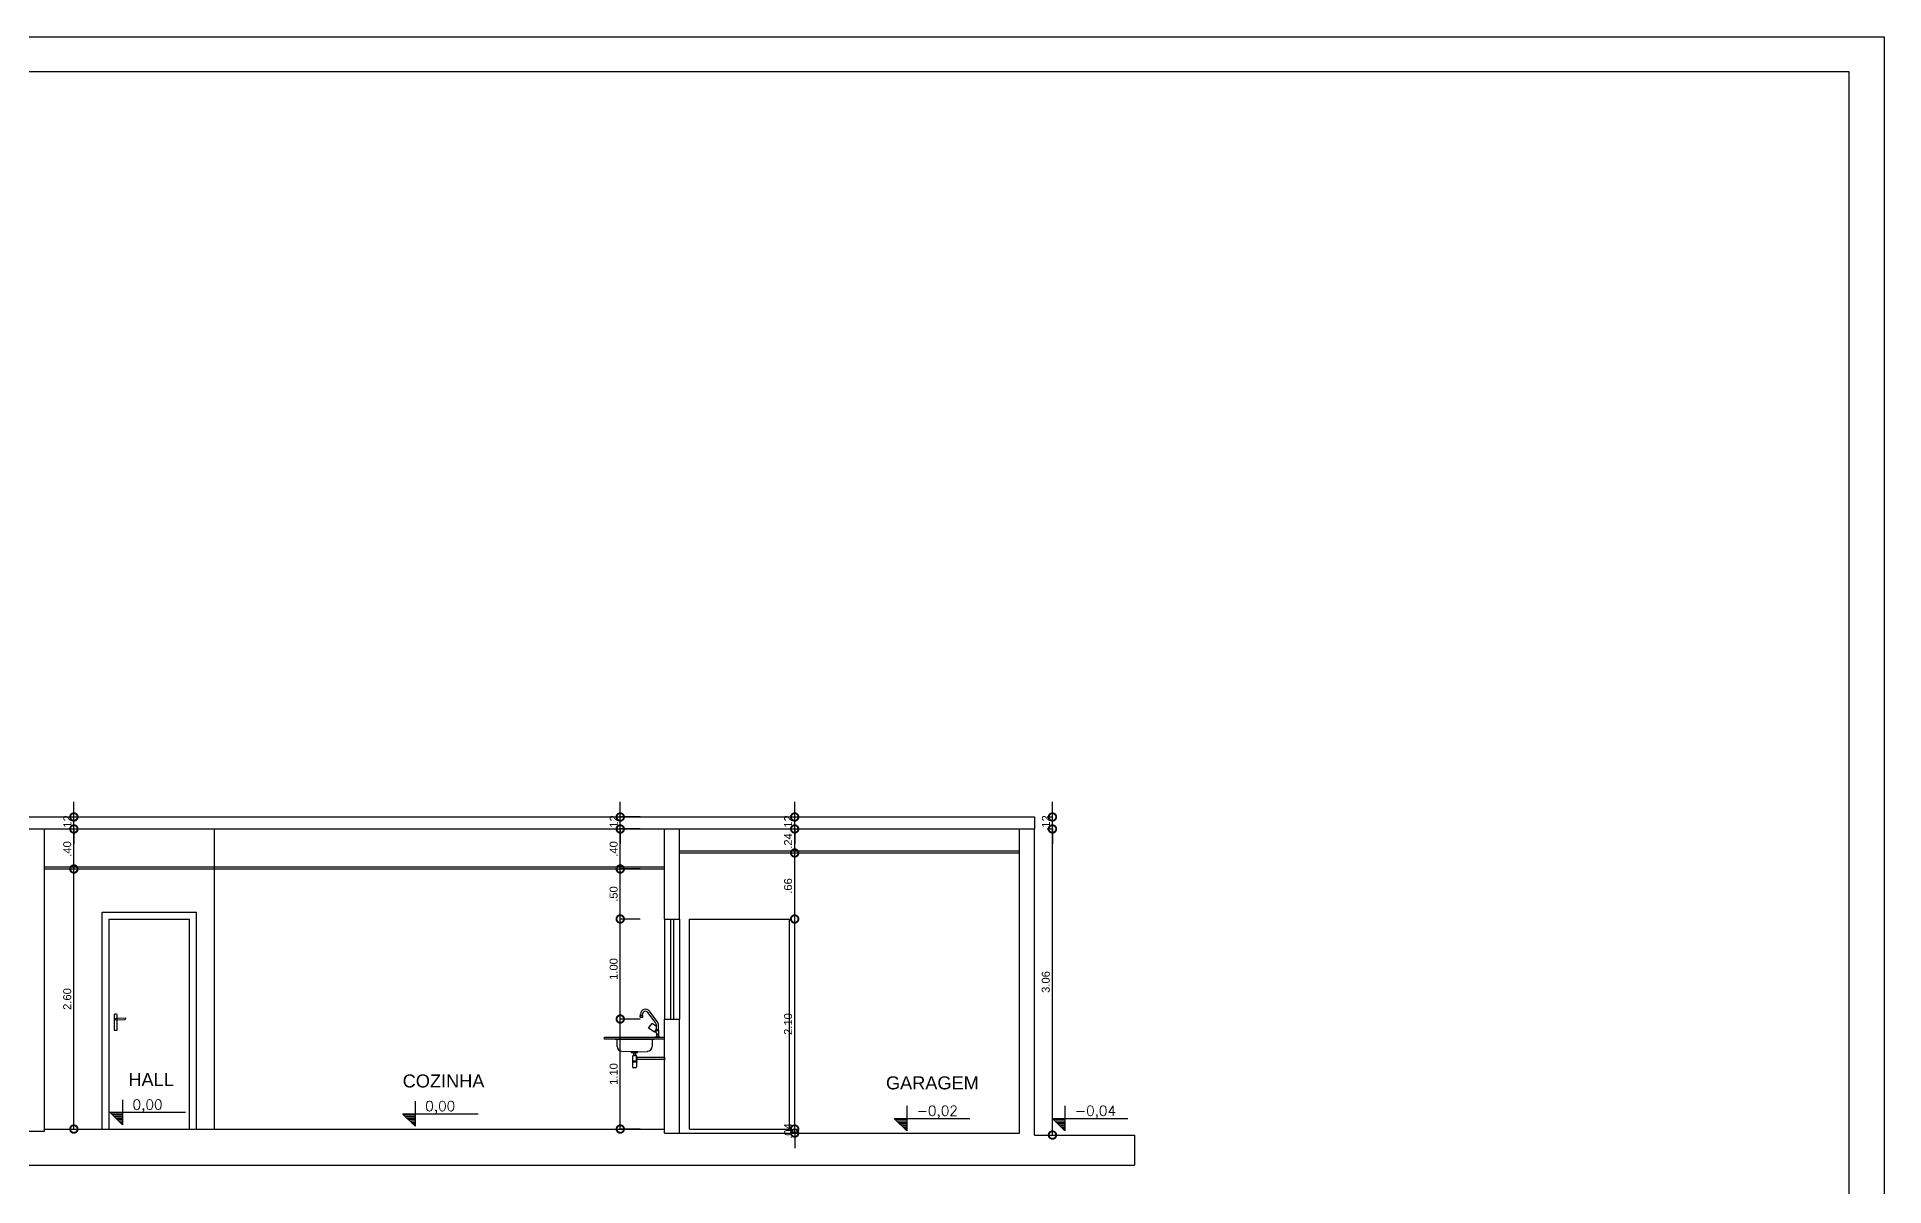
# Model space of a CAD drawing. Extents: x -39 to 242, y 20 to 69.
# Drawn here: x 223.75 to 242.21, y 47 to 58.49 of the extents above; entities that cross this region are included whole.
import ezdxf

# ---------------------------------------------------------------- set-up
doc = ezdxf.new("R2010")
doc.units = 0
doc.header["$MEASUREMENT"] = 0
doc.header["$PDMODE"] = 34
doc.layers.get('0').update_dxf_attribs({"linetype": 'CONTINUOUS'})
doc.layers.get('Defpoints').update_dxf_attribs({"linetype": 'CONTINUOUS'})
for name, color, linetype in [('a4', 4, 'CONTINUOUS'), ('A6', 6, 'CONTINUOUS'), ('Cotas', 1, 'CONTINUOUS'), ('MOBILIARIO', 2, 'CONTINUOUS'), ('PRANCHA', 2, 'CONTINUOUS'), ('Texto', 2, 'CONTINUOUS')]:
    doc.layers.add(name, color=color, linetype=linetype)
doc.styles.add('R100-50', font='arial.ttf', dxfattribs={"height": 0.13})
doc.styles.add('R60', font='SIMPLEX.SHX', dxfattribs={"height": 0.16})
doc.styles.add('R60-50', font='arial.ttf', dxfattribs={"height": 0.08})
doc.dimstyles.new('1-50', dxfattribs={"dimtxt": 0.08, "dimasz": 0.15, "dimexe": 0, "dimexo": 0.125, "dimgap": 0.025, "dimtad": 1, "dimzin": 4, "dimdsep": 46, "dimtxsty": 'R60-50', "dimblk": 'DOTSMALL', "dimcen": 0, "dimclrd": 10, "dimclre": 10, "dimclrt": 2, "dimaunit": 1, "dimadec": 0, "dimazin": 1, "dimtfac": 1, "dimtix": 1, "dimtmove": 2, "dimatfit": 3, "dimldrblk": 'DOTSMALL', "dimfxl": 0.2, "dimfxlon": 1, "dimtolj": 1, "dimtzin": 0, "dimarcsym": 0})

# ---------------------------------------------------------------- blocks, each defined once
blk = doc.blocks.new('A$C1D564BC0')
at = {"color": 1}
for p, q in [((0.525, 0.463), (0.45, 0.565)), ((0.357, 0.507), (0.357, 0.52)), ((0.358, 0.521), (0.381, 0.521)), ((0.358, 0.506), (0.381, 0.506)), ((0.36, 0.521), (0.36, 0.535)), ((0.38, 0.521), (0.38, 0.535)), ((0.382, 0.507), (0.382, 0.52)), ((0.509, 0.451), (0.434, 0.553)), ((0.441, 0.395), (0.475, 0.444)), ((0.498, 0.355), (0.441, 0.395)), ((0.451, 0.415), (0.46, 0.427)), ((0.451, 0.415), (0.451, 0.409)), ((0.465, 0.43), (0.46, 0.427)), ((0.519, 0.414), (0.475, 0.444)), ((0.498, 0.355), (0.519, 0.385)), ((0.519, 0.38), (0.516, 0.37)), ((0.542, 0.37), (0.516, 0.37)), ((0.516, 0.35), (0.516, 0.37)), ((0.519, 0.38), (0.519, 0.421)), ((0.539, 0.38), (0.519, 0.38)), ((0.539, 0.38), (0.539, 0.421)), ((0.542, 0.37), (0.539, 0.38)), ((0.542, 0.35), (0.542, 0.37)), ((0.519, 0.316), (0.509, 0.306)), ((0.519, 0.341), (0.519, 0.316)), ((0.519, 0.316), (0.539, 0.316)), ((0.539, 0.341), (0.539, 0.316)), ((0.549, 0.306), (0.539, 0.316)), ((0.271, 0.15), (0.271, 0.158)), ((0.329, 0.15), (0.271, 0.15)), ((0.278, 0.064), (0.278, 0.056)), ((0.322, 0.065), (0.279, 0.065)), ((0.322, 0.055), (0.279, 0.055)), ((0.28, 0.115), (0.28, 0.065)), ((0.28, 0.055), (0.28, 0.01)), ((0.285, 0.15), (0.285, 0.145)), ((0.315, 0.145), (0.285, 0.145)), ((0.315, 0.125), (0.285, 0.125)), ((0.285, 0.125), (0.285, 0.12)), ((0.315, 0.12), (0.285, 0.12)), ((0.29, 0.145), (0.29, 0.125)), ((0.31, 0), (0.29, 0)), ((0.31, 0.145), (0.31, 0.125)), ((0.315, 0.15), (0.315, 0.145)), ((0.315, 0.125), (0.315, 0.12)), ((0.32, 0.115), (0.32, 0.065)), ((0.32, 0.076), (0.32, 0.106)), ((0.325, 0.106), (0.32, 0.106)), ((0.325, 0.076), (0.32, 0.076)), ((0.32, 0.055), (0.32, 0.01)), ((0.323, 0.064), (0.323, 0.056)), ((0.325, 0.076), (0.325, 0.106)), ((0.595, 0.101), (0.325, 0.101)), ((0.595, 0.081), (0.325, 0.081)), ((0.329, 0.15), (0.329, 0.158)), ((0.595, 0.106), (0.6, 0.106)), ((0.595, 0.106), (0.595, 0.076)), ((0.595, 0.076), (0.6, 0.076)), ((0.6, 0.106), (0.6, 0.076))]:
    blk.add_line(p, q, dxfattribs=at)
at = {"color": 3}
for p, q in [((0, 0.306), (0.6, 0.306)), ((0, 0.286), (0, 0.306)), ((0.6, 0.286), (0, 0.286))]:
    blk.add_line(p, q, dxfattribs=at)
at = {"color": 2}
for p, q in [((0.105, 0.281), (0.105, 0.286)), ((0.117, 0.281), (0.105, 0.281)), ((0.48, 0.281), (0.117, 0.281)), ((0.125, 0.214), (0.125, 0.273)), ((0.475, 0.276), (0.475, 0.214)), ((0.495, 0.281), (0.48, 0.281)), ((0.495, 0.286), (0.495, 0.281)), ((0.27, 0.158), (0.172, 0.164)), ((0.33, 0.158), (0.27, 0.158)), ((0.33, 0.158), (0.428, 0.164))]:
    blk.add_line(p, q, dxfattribs=at)
at = {"color": 1}
for centre, radius, start, end in [((0.41, 0.535), 0.05, 36.3265, 180), ((0.41, 0.535), 0.03, 36.3265, 180), ((0.358, 0.52), 0.001, 90, 180), ((0.358, 0.507), 0.001, 180, 270), ((0.381, 0.52), 0.001, 0, 90), ((0.381, 0.507), 0.001, 270, 0), ((0.469, 0.421), 0.05, 0, 36.3265), ((0.469, 0.421), 0.07, 0, 36.3265), ((0.505, 0.351), 0.012, 18.1904, 92.551), ((0.529, 0.349), 0.0131, 174.926, 5.074), ((0.279, 0.064), 0.001, 90, 180), ((0.279, 0.056), 0.001, 180, 270), ((0.285, 0.115), 0.005, 90, 180), ((0.29, 0.01), 0.01, 180, 270), ((0.31, 0.01), 0.01, 270, 0), ((0.315, 0.115), 0.005, 0, 90), ((0.322, 0.064), 0.001, 0, 90), ((0.322, 0.056), 0.001, 270, 0)]:
    blk.add_arc(centre, radius, start, end, dxfattribs=at)
at = {"color": 2}
for centre, radius, start, end in [((0.117, 0.273), 0.008, 0, 90), ((0.175, 0.214), 0.05, 180, 266.7295), ((0.425, 0.214), 0.05, 273.2705, 0), ((0.48, 0.276), 0.005, 90, 180)]:
    blk.add_arc(centre, radius, start, end, dxfattribs=at)
blk = doc.blocks.new('cotanivelcorte')
h = blk.add_hatch()
h.set_pattern_fill('LINE', color=2, scale=0.25)
h.set_pattern_definition([(0, (-340.188716, -84.536895), (0, 0.03125), [])])
h.paths.add_polyline_path([(0, 0.25), (-0.25, 0.25), (0, 0)])
at = {"color": 3}
for p, q in [((0, 0.5), (0, 0)), ((-0.25, 0.25), (1.261, 0.25)), ((-0.25, 0.25), (0, 0))]:
    blk.add_line(p, q, dxfattribs=at)
at = {"color": 2, "style": 'R60', "flags": 8}
blk.add_attdef('0,00', (0.201, 0.303), '', height=0.2, dxfattribs=at)
blk = doc.blocks.new('_DOTSMALL')
at = {"color": 0, "linetype": 'ByBlock', "const_width": 0.5}
blk.add_lwpolyline([(-0.0625, 0, 1), (0.0625, 0, 1)], format="xyb", close=True, dxfattribs=at)
blk = doc.blocks.new('*D162')
at = {"layer": 'Cotas', "color": 10, "lineweight": -2, "transparency": 16777216}
for p, q in [((229.778, 48.671), (229.578, 48.671)), ((229.578, 47.571), (229.578, 48.671)), ((229.778, 47.571), (229.578, 47.571))]:
    blk.add_line(p, q, dxfattribs=at)
at = {"layer": 'Defpoints', "color": 0, "transparency": 16777216}
for p in [(229.578, 48.671), (230.021, 48.671), (230.021, 47.571)]:
    blk.add_point(p, dxfattribs=at)
at = {"layer": 'Cotas', "color": 10, "lineweight": -2, "transparency": 16777216, "xscale": 0.15, "yscale": 0.15, "zscale": 0.15}
for p, rotation in [((229.578, 48.671), 90), ((229.578, 47.571), 270)]:
    blk.add_blockref('_DOTSMALL', p, dxfattribs=dict(at, rotation=rotation))
at = {"layer": 'Cotas', "color": 2, "transparency": 16777216, "insert": (229.512, 48.121), "char_height": 0.08, "attachment_point": 5, "rotation": 90, "style": 'R60-50'}
blk.add_mtext('\\A1;1.10', dxfattribs=at)
blk = doc.blocks.new('*D163')
at = {"layer": 'Cotas', "color": 10, "lineweight": -2, "transparency": 16777216}
for p, q in [((229.778, 49.671), (229.578, 49.671)), ((229.578, 48.671), (229.578, 49.671)), ((229.778, 48.671), (229.578, 48.671))]:
    blk.add_line(p, q, dxfattribs=at)
at = {"layer": 'Defpoints', "color": 0, "transparency": 16777216}
for p in [(229.578, 49.671), (230.021, 49.671), (230.021, 48.671)]:
    blk.add_point(p, dxfattribs=at)
at = {"layer": 'Cotas', "color": 10, "lineweight": -2, "transparency": 16777216, "xscale": 0.15, "yscale": 0.15, "zscale": 0.15}
for p, rotation in [((229.578, 49.671), 90), ((229.578, 48.671), 270)]:
    blk.add_blockref('_DOTSMALL', p, dxfattribs=dict(at, rotation=rotation))
at = {"layer": 'Cotas', "color": 2, "transparency": 16777216, "insert": (229.512, 49.171), "char_height": 0.08, "attachment_point": 5, "rotation": 90, "style": 'R60-50'}
blk.add_mtext('\\A1;1.00', dxfattribs=at)
blk = doc.blocks.new('*D164')
at = {"layer": 'Cotas', "color": 10, "lineweight": -2, "transparency": 16777216}
for p, q in [((229.778, 50.171), (229.578, 50.171)), ((229.578, 49.671), (229.578, 50.171)), ((229.778, 49.671), (229.578, 49.671))]:
    blk.add_line(p, q, dxfattribs=at)
at = {"layer": 'Defpoints', "color": 0, "transparency": 16777216}
for p in [(229.578, 50.171), (230.021, 50.171), (230.021, 49.671)]:
    blk.add_point(p, dxfattribs=at)
at = {"layer": 'Cotas', "color": 10, "lineweight": -2, "transparency": 16777216, "xscale": 0.15, "yscale": 0.15, "zscale": 0.15}
for p, rotation in [((229.578, 50.171), 90), ((229.578, 49.671), 270)]:
    blk.add_blockref('_DOTSMALL', p, dxfattribs=dict(at, rotation=rotation))
at = {"layer": 'Cotas', "color": 2, "transparency": 16777216, "insert": (229.512, 49.921), "char_height": 0.08, "attachment_point": 5, "rotation": 90, "style": 'R60-50'}
blk.add_mtext('\\A1;.50', dxfattribs=at)
blk = doc.blocks.new('*D165')
at = {"layer": 'Cotas', "color": 10, "lineweight": -2, "transparency": 16777216}
for p, q in [((229.778, 50.571), (229.578, 50.571)), ((229.578, 50.171), (229.578, 50.571)), ((229.778, 50.171), (229.578, 50.171))]:
    blk.add_line(p, q, dxfattribs=at)
at = {"layer": 'Defpoints', "color": 0, "transparency": 16777216}
for p in [(229.578, 50.571), (230.021, 50.571), (230.021, 50.171)]:
    blk.add_point(p, dxfattribs=at)
at = {"layer": 'Cotas', "color": 10, "lineweight": -2, "transparency": 16777216, "xscale": 0.15, "yscale": 0.15, "zscale": 0.15}
for p, rotation in [((229.578, 50.571), 90), ((229.578, 50.171), 270)]:
    blk.add_blockref('_DOTSMALL', p, dxfattribs=dict(at, rotation=rotation))
at = {"layer": 'Cotas', "color": 2, "transparency": 16777216, "insert": (229.512, 50.371), "char_height": 0.08, "attachment_point": 5, "rotation": 90, "style": 'R60-50'}
blk.add_mtext('\\A1;.40', dxfattribs=at)
blk = doc.blocks.new('*D166')
at = {"layer": 'Cotas', "color": 10, "lineweight": -2, "transparency": 16777216}
for p, q in [((229.578, 50.691), (229.578, 50.841)), ((229.778, 50.691), (229.578, 50.691)), ((229.578, 50.571), (229.578, 50.691)), ((229.778, 50.571), (229.578, 50.571)), ((229.578, 50.571), (229.578, 50.421))]:
    blk.add_line(p, q, dxfattribs=at)
at = {"layer": 'Defpoints', "color": 0, "transparency": 16777216}
for p in [(229.578, 50.691), (230.021, 50.691), (230.021, 50.571)]:
    blk.add_point(p, dxfattribs=at)
at = {"layer": 'Cotas', "color": 10, "lineweight": -2, "transparency": 16777216, "xscale": 0.15, "yscale": 0.15, "zscale": 0.15}
for p, rotation in [((229.578, 50.691), 270), ((229.578, 50.571), 90)]:
    blk.add_blockref('_DOTSMALL', p, dxfattribs=dict(at, rotation=rotation))
at = {"layer": 'Cotas', "color": 2, "transparency": 16777216, "insert": (229.513, 50.631), "char_height": 0.08, "attachment_point": 5, "rotation": 90, "style": 'R60-50'}
blk.add_mtext('\\A1;.12', dxfattribs=at)
blk = doc.blocks.new('*D167')
at = {"layer": 'Cotas', "color": 10, "lineweight": -2, "transparency": 16777216}
for p, q in [((223.946, 50.171), (224.115, 50.171)), ((224.115, 47.571), (224.115, 50.171)), ((223.946, 47.571), (224.115, 47.571))]:
    blk.add_line(p, q, dxfattribs=at)
at = {"layer": 'Defpoints', "color": 0, "transparency": 16777216}
for p in [(223.821, 50.171), (224.115, 50.171), (223.821, 47.571)]:
    blk.add_point(p, dxfattribs=at)
at = {"layer": 'Cotas', "color": 10, "lineweight": -2, "transparency": 16777216, "xscale": 0.15, "yscale": 0.15, "zscale": 0.15}
for p, rotation in [((224.115, 50.171), 90), ((224.115, 47.571), 270)]:
    blk.add_blockref('_DOTSMALL', p, dxfattribs=dict(at, rotation=rotation))
at = {"layer": 'Cotas', "color": 2, "transparency": 16777216, "insert": (224.049, 48.871), "char_height": 0.08, "attachment_point": 5, "rotation": 90, "style": 'R60-50'}
blk.add_mtext('\\A1;2.60', dxfattribs=at)
blk = doc.blocks.new('*D168')
at = {"layer": 'Cotas', "color": 10, "lineweight": -2, "transparency": 16777216}
for p, q in [((224.115, 50.171), (224.115, 50.571)), ((223.946, 50.171), (224.115, 50.171))]:
    blk.add_line(p, q, dxfattribs=at)
at = {"layer": 'Defpoints', "color": 0, "transparency": 16777216}
for p in [(224.115, 50.571), (224.115, 50.571), (223.821, 50.171)]:
    blk.add_point(p, dxfattribs=at)
at = {"layer": 'Cotas', "color": 10, "lineweight": -2, "transparency": 16777216, "xscale": 0.15, "yscale": 0.15, "zscale": 0.15}
for p, rotation in [((224.115, 50.571), 90), ((224.115, 50.171), 270)]:
    blk.add_blockref('_DOTSMALL', p, dxfattribs=dict(at, rotation=rotation))
at = {"layer": 'Cotas', "color": 2, "transparency": 16777216, "insert": (224.049, 50.371), "char_height": 0.08, "attachment_point": 5, "rotation": 90, "style": 'R60-50'}
blk.add_mtext('\\A1;.40', dxfattribs=at)
blk = doc.blocks.new('*D169')
at = {"layer": 'Cotas', "color": 10, "lineweight": -2, "transparency": 16777216}
for p, q in [((224.115, 50.691), (224.115, 50.841)), ((224.115, 50.571), (224.115, 50.691)), ((224.115, 50.571), (224.115, 50.421))]:
    blk.add_line(p, q, dxfattribs=at)
at = {"layer": 'Defpoints', "color": 0, "transparency": 16777216}
for p in [(224.115, 50.691), (224.115, 50.691), (224.115, 50.571)]:
    blk.add_point(p, dxfattribs=at)
at = {"layer": 'Cotas', "color": 10, "lineweight": -2, "transparency": 16777216, "xscale": 0.15, "yscale": 0.15, "zscale": 0.15}
for p, rotation in [((224.115, 50.691), 270), ((224.115, 50.571), 90)]:
    blk.add_blockref('_DOTSMALL', p, dxfattribs=dict(at, rotation=rotation))
at = {"layer": 'Cotas', "color": 2, "transparency": 16777216, "insert": (224.05, 50.631), "char_height": 0.08, "attachment_point": 5, "rotation": 90, "style": 'R60-50'}
blk.add_mtext('\\A1;.12', dxfattribs=at)
blk = doc.blocks.new('*D173')
at = {"layer": 'Cotas', "color": 10, "lineweight": -2, "transparency": 16777216}
for p, q in [((231.322, 47.571), (231.322, 47.721)), ((231.322, 47.531), (231.322, 47.571)), ((231.322, 47.531), (231.322, 47.381))]:
    blk.add_line(p, q, dxfattribs=at)
at = {"layer": 'Defpoints', "color": 0, "transparency": 16777216}
for p in [(231.271, 47.571), (231.271, 47.531), (231.322, 47.571)]:
    blk.add_point(p, dxfattribs=at)
at = {"layer": 'Cotas', "color": 10, "lineweight": -2, "transparency": 16777216, "xscale": 0.15, "yscale": 0.15, "zscale": 0.15}
for p, rotation in [((231.322, 47.571), 270), ((231.322, 47.531), 90)]:
    blk.add_blockref('_DOTSMALL', p, dxfattribs=dict(at, rotation=rotation))
at = {"layer": 'Cotas', "color": 2, "transparency": 16777216, "insert": (231.256, 47.551), "char_height": 0.08, "attachment_point": 5, "rotation": 90, "style": 'R60-50'}
blk.add_mtext('\\A1;.04', dxfattribs=at)
blk = doc.blocks.new('*D174')
at = {"layer": 'Cotas', "color": 10, "lineweight": -2, "transparency": 16777216}
blk.add_line((231.322, 47.571), (231.322, 49.671), dxfattribs=at)
at = {"layer": 'Defpoints', "color": 0, "transparency": 16777216}
for p in [(231.271, 49.671), (231.322, 49.671), (231.271, 47.571)]:
    blk.add_point(p, dxfattribs=at)
at = {"layer": 'Cotas', "color": 10, "lineweight": -2, "transparency": 16777216, "xscale": 0.15, "yscale": 0.15, "zscale": 0.15}
for p, rotation in [((231.322, 49.671), 90), ((231.322, 47.571), 270)]:
    blk.add_blockref('_DOTSMALL', p, dxfattribs=dict(at, rotation=rotation))
at = {"layer": 'Cotas', "color": 2, "transparency": 16777216, "insert": (231.256, 48.621), "char_height": 0.08, "attachment_point": 5, "rotation": 90, "style": 'R60-50'}
blk.add_mtext('\\A1;2.10', dxfattribs=at)
blk = doc.blocks.new('*D175')
at = {"layer": 'Cotas', "color": 10, "lineweight": -2, "transparency": 16777216}
blk.add_line((231.322, 49.671), (231.322, 50.331), dxfattribs=at)
at = {"layer": 'Defpoints', "color": 0, "transparency": 16777216}
for p in [(231.271, 50.331), (231.322, 50.331), (231.271, 49.671)]:
    blk.add_point(p, dxfattribs=at)
at = {"layer": 'Cotas', "color": 10, "lineweight": -2, "transparency": 16777216, "xscale": 0.15, "yscale": 0.15, "zscale": 0.15}
for p, rotation in [((231.322, 50.331), 90), ((231.322, 49.671), 270)]:
    blk.add_blockref('_DOTSMALL', p, dxfattribs=dict(at, rotation=rotation))
at = {"layer": 'Cotas', "color": 2, "transparency": 16777216, "insert": (231.256, 50.001), "char_height": 0.08, "attachment_point": 5, "rotation": 90, "style": 'R60-50'}
blk.add_mtext('\\A1;.66', dxfattribs=at)
blk = doc.blocks.new('*D176')
at = {"layer": 'Cotas', "color": 10, "lineweight": -2, "transparency": 16777216}
blk.add_line((231.322, 50.331), (231.322, 50.571), dxfattribs=at)
at = {"layer": 'Defpoints', "color": 0, "transparency": 16777216}
for p in [(231.321, 50.571), (231.322, 50.571), (231.271, 50.331)]:
    blk.add_point(p, dxfattribs=at)
at = {"layer": 'Cotas', "color": 10, "lineweight": -2, "transparency": 16777216, "xscale": 0.15, "yscale": 0.15, "zscale": 0.15}
for p, rotation in [((231.322, 50.571), 90), ((231.322, 50.331), 270)]:
    blk.add_blockref('_DOTSMALL', p, dxfattribs=dict(at, rotation=rotation))
at = {"layer": 'Cotas', "color": 2, "transparency": 16777216, "insert": (231.256, 50.451), "char_height": 0.08, "attachment_point": 5, "rotation": 90, "style": 'R60-50'}
blk.add_mtext('\\A1;.24', dxfattribs=at)
blk = doc.blocks.new('*D177')
at = {"layer": 'Cotas', "color": 10, "lineweight": -2, "transparency": 16777216}
for p, q in [((231.322, 50.691), (231.322, 50.841)), ((231.322, 50.571), (231.322, 50.691)), ((231.322, 50.571), (231.322, 50.421))]:
    blk.add_line(p, q, dxfattribs=at)
at = {"layer": 'Defpoints', "color": 0, "transparency": 16777216}
for p in [(231.321, 50.691), (231.322, 50.691), (231.321, 50.571)]:
    blk.add_point(p, dxfattribs=at)
at = {"layer": 'Cotas', "color": 10, "lineweight": -2, "transparency": 16777216, "xscale": 0.15, "yscale": 0.15, "zscale": 0.15}
for p, rotation in [((231.322, 50.691), 270), ((231.322, 50.571), 90)]:
    blk.add_blockref('_DOTSMALL', p, dxfattribs=dict(at, rotation=rotation))
at = {"layer": 'Cotas', "color": 2, "transparency": 16777216, "insert": (231.256, 50.631), "char_height": 0.08, "attachment_point": 5, "rotation": 90, "style": 'R60-50'}
blk.add_mtext('\\A1;.12', dxfattribs=at)
blk = doc.blocks.new('*D178')
at = {"layer": 'Cotas', "color": 10, "lineweight": -2, "transparency": 16777216}
for p, q in [((233.846, 50.571), (233.899, 50.571)), ((233.899, 47.511), (233.899, 50.571)), ((233.846, 47.511), (233.899, 47.511))]:
    blk.add_line(p, q, dxfattribs=at)
at = {"layer": 'Defpoints', "color": 0, "transparency": 16777216}
for p in [(233.721, 50.571), (233.899, 50.571), (233.721, 47.511)]:
    blk.add_point(p, dxfattribs=at)
at = {"layer": 'Cotas', "color": 10, "lineweight": -2, "transparency": 16777216, "xscale": 0.15, "yscale": 0.15, "zscale": 0.15}
for p, rotation in [((233.899, 50.571), 90), ((233.899, 47.511), 270)]:
    blk.add_blockref('_DOTSMALL', p, dxfattribs=dict(at, rotation=rotation))
at = {"layer": 'Cotas', "color": 2, "transparency": 16777216, "insert": (233.833, 49.041), "char_height": 0.08, "attachment_point": 5, "rotation": 90, "style": 'R60-50'}
blk.add_mtext('\\A1;3.06', dxfattribs=at)
blk = doc.blocks.new('*D179')
at = {"layer": 'Cotas', "color": 10, "lineweight": -2, "transparency": 16777216}
for p, q in [((233.899, 50.691), (233.899, 50.841)), ((233.846, 50.691), (233.899, 50.691)), ((233.899, 50.571), (233.899, 50.691)), ((233.846, 50.571), (233.899, 50.571)), ((233.899, 50.571), (233.899, 50.421))]:
    blk.add_line(p, q, dxfattribs=at)
at = {"layer": 'Defpoints', "color": 0, "transparency": 16777216}
for p in [(233.721, 50.691), (233.899, 50.691), (233.721, 50.571)]:
    blk.add_point(p, dxfattribs=at)
at = {"layer": 'Cotas', "color": 10, "lineweight": -2, "transparency": 16777216, "xscale": 0.15, "yscale": 0.15, "zscale": 0.15}
for p, rotation in [((233.899, 50.691), 270), ((233.899, 50.571), 90)]:
    blk.add_blockref('_DOTSMALL', p, dxfattribs=dict(at, rotation=rotation))
at = {"layer": 'Cotas', "color": 2, "transparency": 16777216, "insert": (233.834, 50.631), "char_height": 0.08, "attachment_point": 5, "rotation": 90, "style": 'R60-50'}
blk.add_mtext('\\A1;.12', dxfattribs=at)

msp = doc.modelspace()

# ---------------------------------------------------------------- linework, layer by layer
at = {"layer": 'a4'}
for p, q in [((230.1707, 50.351), (233.5707, 50.351)), ((230.1707, 50.331), (233.5707, 50.331)), ((223.8207, 50.191), (230.0207, 50.191)), ((223.8207, 50.171), (230.0207, 50.171))]:
    msp.add_line(p, q, dxfattribs=at)
at = {"layer": 'A6'}
for p, q in [((220.7207, 50.691), (233.7207, 50.691)), ((233.7207, 50.691), (233.7207, 50.571)), ((220.7207, 50.571), (223.8207, 50.571)), ((223.8207, 47.551), (223.8207, 50.571)), ((223.8207, 50.571), (230.1707, 50.571)), ((230.0207, 49.671), (230.0207, 50.571)), ((230.1707, 49.671), (230.1707, 50.571)), ((230.1707, 50.571), (233.7207, 50.571)), ((224.469, 49.671), (225.2707, 49.671)), ((230.0207, 49.671), (230.1707, 49.671)), ((230.0207, 49.671), (230.1707, 49.671)), ((230.0207, 47.531), (230.0207, 48.671)), ((230.0207, 48.671), (230.1707, 48.671)), ((230.1707, 47.531), (230.1707, 48.671)), ((221.8707, 47.551), (223.8207, 47.551)), ((223.8207, 47.571), (230.0207, 47.571)), ((230.0207, 47.531), (233.5707, 47.531)), ((233.7207, 47.511), (234.7207, 47.511)), ((234.7207, 47.511), (234.7207, 47.211)), ((219.7207, 47.211), (234.7207, 47.211))]:
    msp.add_line(p, q, dxfattribs=at)
at = {"layer": 'A6', "color": 3}
for p, q in [((225.5207, 47.571), (225.5207, 50.571)), ((224.399, 49.741), (225.3407, 49.741)), ((224.399, 47.571), (224.399, 49.741)), ((225.3407, 47.571), (225.3407, 49.741)), ((224.469, 47.571), (224.469, 49.671)), ((224.469, 49.671), (225.2707, 49.671)), ((225.2707, 47.571), (225.2707, 49.671))]:
    msp.add_line(p, q, dxfattribs=at)
at = {"layer": 'A6', "color": 2}
for p, q in [((233.5707, 47.531), (233.5707, 50.571)), ((233.7207, 47.511), (233.7207, 50.571))]:
    msp.add_line(p, q, dxfattribs=at)
at = {"layer": 'A6', "color": 4}
for p, q in [((230.0207, 49.671), (230.0207, 48.671)), ((230.1707, 49.671), (230.1707, 48.671))]:
    msp.add_line(p, q, dxfattribs=at)
at = {"layer": 'A6', "color": 5}
for p, q in [((230.0807, 49.671), (230.0807, 48.671)), ((230.1107, 49.671), (230.1107, 48.671))]:
    msp.add_line(p, q, dxfattribs=at)
at = {"layer": 'A6', "color": 1}
for p, q in [((230.2707, 47.571), (230.2707, 49.671)), ((230.2707, 49.671), (231.2707, 49.671)), ((231.2707, 47.571), (231.2707, 49.671)), ((230.2707, 47.571), (231.2707, 47.571))]:
    msp.add_line(p, q, dxfattribs=at)
at = {"layer": 'MOBILIARIO', "color": 3}
for points in [[(224.517, 48.7097), (224.517, 48.5597), (224.517, 48.5597), (224.547, 48.5597), (224.547, 48.7097, 0.4142136), (224.537, 48.7197), (224.527, 48.7197, 0.4142136)], [(224.5396, 48.6808), (224.6299, 48.6818), (224.6297, 48.6716, -0.4081186), (224.6198, 48.6617), (224.5296, 48.6609), (224.5298, 48.6709, -0.4075946)]]:
    msp.add_lwpolyline(points, format="xyb", close=True, dxfattribs=at)
at = {"layer": 'PRANCHA', "color": 2}
msp.add_lwpolyline([(242.2139, 58.49), (242.2139, 37.49), (212.5139, 37.49), (212.5139, 58.49)], close=True, dxfattribs=at)
at = {"layer": 'PRANCHA', "color": 6}
msp.add_lwpolyline([(213.7639, 37.84), (241.8639, 37.84), (241.8639, 58.14), (213.7639, 58.14)], close=True, dxfattribs=at)

# ---------------------------------------------------------------- block references
msp.add_blockref('A$C1D564BC0', (229.4207, 48.1839))
ref = msp.add_blockref('cotanivelcorte', (224.6009, 47.6147), dxfattribs=dict(xscale=0.5, yscale=0.5, zscale=0.5))
ref.add_attrib('0,00', '0,00', (224.7014, 47.766), dxfattribs={"color": 2, "height": 0.1, "style": 'R60'})
ref = msp.add_blockref('cotanivelcorte', (227.5271, 47.5995), dxfattribs=dict(xscale=0.5, yscale=0.5, zscale=0.5))
ref.add_attrib('0,00', '0,00', (227.6276, 47.7508), dxfattribs={"color": 2, "height": 0.1, "style": 'R60'})
ref = msp.add_blockref('cotanivelcorte', (232.4424, 47.5526), dxfattribs=dict(xscale=0.5, yscale=0.5, zscale=0.5))
ref.add_attrib('0,00', '-0,02', (232.5429, 47.7039), dxfattribs={"color": 2, "height": 0.1, "style": 'R60'})
ref = msp.add_blockref('cotanivelcorte', (234.0234, 47.5526), dxfattribs=dict(xscale=0.5, yscale=0.5, zscale=0.5))
ref.add_attrib('0,00', '-0,04', (234.1239, 47.7039), dxfattribs={"color": 2, "height": 0.1, "style": 'R60'})

# ---------------------------------------------------------------- texts
at = {"layer": 'Texto', "char_height": 0.13, "width": 2.050291, "attachment_point": 1, "style": 'R100-50'}
for s, insert in [('HALL', (224.6598, 48.1302)), ('COZINHA', (227.4027, 48.1167)), ('GARAGEM', (232.2345, 48.0975))]:
    msp.add_mtext(s, dxfattribs=dict(at, insert=insert))

# ---------------------------------------------------------------- dimensions: what is measured, and where the dimension line sits
at = {"layer": 'Cotas'}
for base, p1, p2, picture, middle in [((224.115, 50.691), (224.115, 50.571), (224.115, 50.691), '*D169', (224.0498, 50.631)), ((229.5783, 50.691), (230.0207, 50.571), (230.0207, 50.691), '*D166', (229.5132, 50.631)), ((231.3216, 50.691), (231.3214, 50.571), (231.3214, 50.691), '*D177', (231.2564, 50.631)), ((233.8994, 50.691), (233.7207, 50.571), (233.7207, 50.691), '*D179', (233.8342, 50.631)), ((224.115, 50.571), (223.8207, 50.171), (224.115, 50.571), '*D168', (224.0491, 50.371)), ((229.5783, 50.571), (230.0207, 50.171), (230.0207, 50.571), '*D165', (229.5125, 50.371)), ((231.3216, 50.571), (231.2707, 50.331), (231.3214, 50.571), '*D176', (231.2564, 50.451)), ((233.8994, 50.571), (233.7207, 47.511), (233.7207, 50.571), '*D178', (233.8335, 49.041)), ((231.3216, 50.331), (231.2707, 49.671), (231.2707, 50.331), '*D175', (231.2557, 50.001)), ((224.115, 50.171), (223.8207, 47.571), (223.8207, 50.171), '*D167', (224.0491, 48.871)), ((229.5783, 50.171), (230.0207, 49.671), (230.0207, 50.171), '*D164', (229.5125, 49.921)), ((229.5783, 49.671), (230.0207, 48.671), (230.0207, 49.671), '*D163', (229.5125, 49.171)), ((231.3216, 49.671), (231.2707, 47.571), (231.2707, 49.671), '*D174', (231.2557, 48.621)), ((229.5783, 48.671), (230.0207, 47.571), (230.0207, 48.671), '*D162', (229.5125, 48.121)), ((231.3216, 47.571), (231.2707, 47.531), (231.2707, 47.571), '*D173', (231.2557, 47.551))]:
    dim = msp.add_linear_dim(base=base, p1=p1, p2=p2, angle=90, dimstyle='1-50', dxfattribs=at)
    dim.commit()
    dim.dimension.update_dxf_attribs({"geometry": picture, "text_midpoint": middle})

doc.saveas('drawing.dxf')
